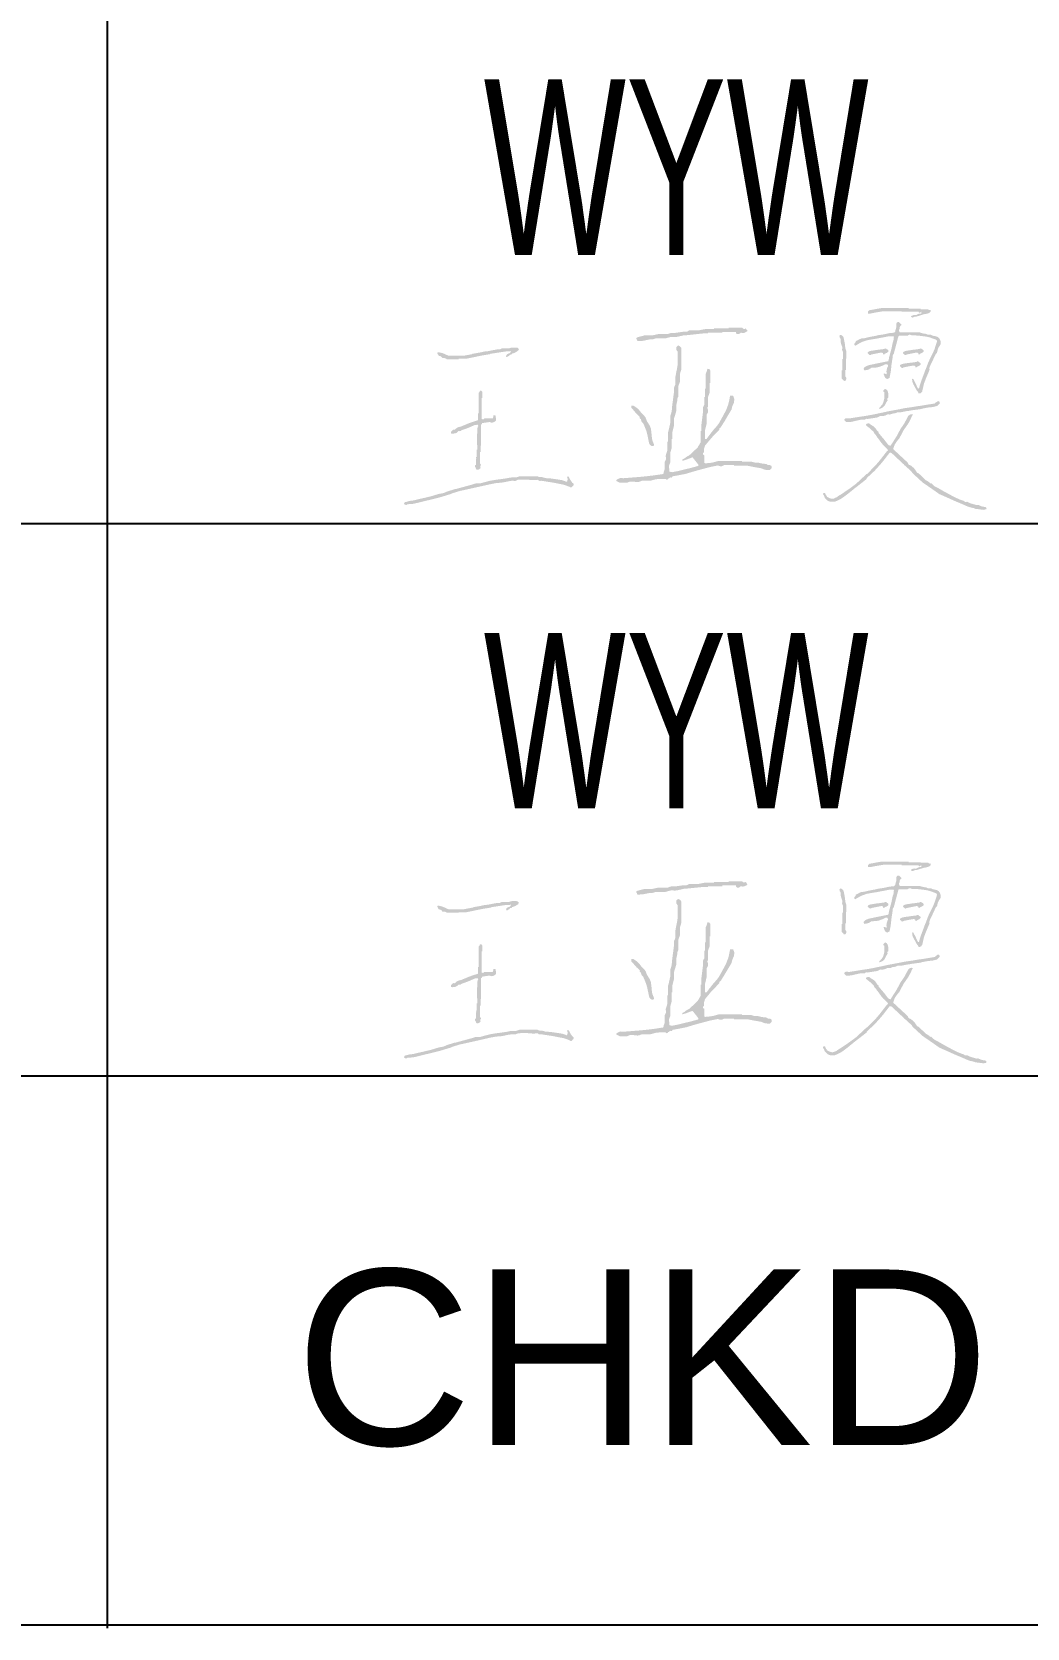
# Model space of a CAD drawing. Header units: millimetres. Extents: x -67 to 528, y -158 to 263.
# Drawn here: x 489.43 to 497.01, y 17.83 to 29.98 of the extents above; entities that cross this region are included whole.
import ezdxf

# ---------------------------------------------------------------- set-up
doc = ezdxf.new("R2010")
doc.units = ezdxf.units.MM
doc.styles.add('Arial', font='ARIAL.TTF', dxfattribs={"height": 0.2})
doc.styles.add('Arial Narrow', font='ARIALN.TTF', dxfattribs={"height": 0.2})

# ---------------------------------------------------------------- blocks, each defined once
blk = doc.blocks.new('Unknown-251777343-6200')
at = {"color": 7, "linetype": 'Continuous'}
for p, q in [((490.007, 17.826), (490.007, 47.263)), ((433.954, 26.236), (513.136, 26.236)), ((433.954, 22.032), (513.136, 22.031)), ((433.954, 17.85), (513.111, 17.85))]:
    blk.add_line(p, q, dxfattribs=at)
at = {"color": 7, "linetype": 'Continuous', "style": 'Arial'}
blk.add_text('CHKD', height=1.3371, dxfattribs=at).set_placement((491.436, 19.219))
blk = doc.blocks.new('Unknown-251777343-6202')
at = {"linetype": 'Continuous'}
for points in [[(496.272, 27.863), (496.267, 27.86), (496.261, 27.862), (496.259, 27.867), (496.201, 27.867), (496.201, 27.871), (496.109, 27.871), (496.109, 27.875), (495.901, 27.875), (495.865, 27.869), (495.846, 27.865), (495.81, 27.859), (495.799, 27.849), (495.799, 27.834), (495.819, 27.834), (495.829, 27.836), (495.848, 27.84), (495.914, 27.851), (496.055, 27.851), (496.055, 27.847), (496.184, 27.847), (496.187, 27.841), (496.196, 27.84), (496.201, 27.844), (496.202, 27.846), (496.204, 27.847), (496.206, 27.847), (496.206, 27.834), (496.189, 27.833), (496.18, 27.83), (496.166, 27.822), (496.152, 27.823), (496.144, 27.821), (496.131, 27.816), (496.128, 27.815), (496.127, 27.811), (496.134, 27.804), (496.142, 27.803), (496.148, 27.807), (496.157, 27.81), (496.161, 27.811), (496.17, 27.811), (496.223, 27.828), (496.241, 27.831), (496.249, 27.833), (496.265, 27.838), (496.277, 27.849), (496.278, 27.855), (496.276, 27.858)], [(494.87, 27.721), (494.859, 27.716), (494.849, 27.718), (494.841, 27.726), (494.737, 27.726), (494.737, 27.721), (494.627, 27.721), (494.627, 27.715), (494.558, 27.715), (494.506, 27.705), (494.437, 27.705), (494.423, 27.697), (494.413, 27.695), (494.397, 27.696), (494.327, 27.686), (494.306, 27.687), (494.295, 27.685), (494.275, 27.678), (494.206, 27.678), (494.154, 27.667), (494.096, 27.667), (494.065, 27.659), (494.044, 27.653), (494.038, 27.651), (494.035, 27.646), (494.036, 27.64), (494.04, 27.634), (494.041, 27.63), (494.044, 27.624), (494.082, 27.626), (494.1, 27.629), (494.137, 27.637), (494.156, 27.637), (494.165, 27.639), (494.183, 27.645), (494.258, 27.645), (494.298, 27.656), (494.331, 27.655), (494.348, 27.657), (494.379, 27.664), (494.395, 27.668), (494.403, 27.669), (494.42, 27.669), (494.55, 27.683), (494.581, 27.683), (494.581, 27.688), (494.691, 27.688), (494.691, 27.694), (494.795, 27.694), (494.794, 27.687), (494.796, 27.682), (494.801, 27.678), (494.813, 27.677), (494.821, 27.68), (494.83, 27.688), (494.847, 27.685), (494.857, 27.687), (494.873, 27.694), (494.882, 27.702), (494.876, 27.708), (494.873, 27.712)], [(495.634, 27.491), (496.214, 27.536), (496.209, 27.533), (496.198, 27.529), (496.194, 27.524), (496.189, 27.522), (496.182, 27.524), (496.182, 27.533), (496.177, 27.535), (496.169, 27.537), (496.139, 27.531), (496.124, 27.528), (496.094, 27.522), (496.088, 27.518), (496.079, 27.519), (496.074, 27.524), (496.068, 27.528), (496.066, 27.534), (496.068, 27.541), (496.079, 27.547), (496.086, 27.549), (496.098, 27.551), (496.136, 27.557), (496.154, 27.559), (496.191, 27.564), (496.198, 27.568), (496.206, 27.567), (496.211, 27.562), (496.219, 27.558), (496.223, 27.552), (496.222, 27.543), (496.214, 27.536), (496.337, 27.575), (496.352, 27.599), (496.353, 27.614), (496.352, 27.623), (496.347, 27.638), (496.337, 27.65), (496.33, 27.656), (496.314, 27.661), (496.298, 27.664), (496.291, 27.666), (496.277, 27.673), (496.262, 27.672), (496.254, 27.673), (496.241, 27.679), (496.221, 27.682), (496.212, 27.684), (496.193, 27.69), (496.042, 27.69), (496.036, 27.7), (496.035, 27.708), (496.04, 27.719), (496.041, 27.728), (496.042, 27.733), (496.047, 27.741), (496.052, 27.744), (496.053, 27.752), (496.036, 27.768), (496.027, 27.769), (496.02, 27.765), (496.016, 27.758), (496.016, 27.739), (496.015, 27.729), (496.009, 27.71), (496.008, 27.7), (496.005, 27.695), (495.998, 27.688), (495.966, 27.685), (495.95, 27.682), (495.918, 27.675), (495.892, 27.671), (495.878, 27.669), (495.852, 27.663), (495.82, 27.657), (495.804, 27.654), (495.773, 27.646), (495.75, 27.644), (495.739, 27.64), (495.714, 27.627), (495.706, 27.624), (495.707, 27.618), (495.705, 27.614), (495.7, 27.611), (495.695, 27.603), (495.695, 27.595), (495.702, 27.588), (495.735, 27.608), (495.753, 27.617), (495.79, 27.63), (495.834, 27.638), (495.861, 27.642), (495.96, 27.661), (495.994, 27.661), (495.996, 27.658), (495.997, 27.656), (495.996, 27.652), (495.994, 27.636), (495.993, 27.627), (495.987, 27.611), (495.978, 27.566), (495.96, 27.5), (495.958, 27.488), (495.957, 27.482), (495.954, 27.471), (495.894, 27.459), (495.863, 27.453), (495.803, 27.44), (495.788, 27.434), (495.78, 27.43), (495.768, 27.419), (495.766, 27.412), (495.768, 27.407), (495.773, 27.401), (495.795, 27.405), (495.807, 27.409), (495.826, 27.421), (495.863, 27.423), (495.883, 27.427), (495.918, 27.44), (495.927, 27.446), (495.934, 27.448), (495.945, 27.448), (495.951, 27.441), (495.952, 27.433), (495.947, 27.425), (495.941, 27.404), (495.94, 27.393), (495.941, 27.372), (495.923, 27.378), (495.919, 27.376), (495.918, 27.371), (495.921, 27.368), (495.926, 27.352), (495.931, 27.344), (495.945, 27.335), (495.952, 27.338), (495.955, 27.34), (495.963, 27.343), (495.971, 27.382), (495.974, 27.402), (495.978, 27.442), (495.987, 27.5), (495.987, 27.512), (495.989, 27.518), (495.996, 27.529), (496.01, 27.581), (496.017, 27.608), (496.031, 27.661), (496.036, 27.665), (496.1, 27.665), (496.112, 27.672), (496.122, 27.672), (496.135, 27.667), (496.163, 27.667), (496.178, 27.666), (496.206, 27.663), (496.25, 27.657), (496.272, 27.651), (496.314, 27.636), (496.322, 27.631), (496.325, 27.624), (496.323, 27.615), (496.306, 27.563), (496.295, 27.537), (496.27, 27.487), (496.257, 27.458), (496.239, 27.409), (496.235, 27.401), (496.212, 27.339), (496.201, 27.309), (496.196, 27.294), (496.188, 27.264), (496.184, 27.263), (496.179, 27.264), (496.177, 27.268), (496.164, 27.297), (496.157, 27.311), (496.142, 27.339), (496.14, 27.336), (496.138, 27.335), (496.135, 27.335), (496.137, 27.318), (496.139, 27.309), (496.146, 27.293), (496.173, 27.244), (496.179, 27.238), (496.181, 27.235), (496.184, 27.227), (496.192, 27.225), (496.197, 27.226), (496.204, 27.231), (496.212, 27.24), (496.226, 27.301), (496.242, 27.343), (496.251, 27.364), (496.268, 27.405), (496.267, 27.416), (496.268, 27.423), (496.272, 27.434), (496.29, 27.471), (496.298, 27.489), (496.316, 27.527), (496.325, 27.535), (496.331, 27.562), (496.337, 27.575), (496.214, 27.536), (495.945, 27.536), (495.954, 27.543), (495.955, 27.552), (495.951, 27.558), (495.943, 27.562), (495.938, 27.567), (495.929, 27.568), (495.923, 27.564), (495.886, 27.559), (495.867, 27.557), (495.83, 27.551), (495.817, 27.549), (495.811, 27.547), (495.799, 27.541), (495.797, 27.534), (495.799, 27.528), (495.806, 27.524), (495.811, 27.519), (495.819, 27.518), (495.826, 27.522), (495.856, 27.528), (495.871, 27.531), (495.901, 27.537), (495.906, 27.536), (495.914, 27.533), (495.914, 27.524), (495.92, 27.522), (495.925, 27.524), (495.929, 27.529), (495.94, 27.533), (495.945, 27.536), (496.214, 27.536), (495.634, 27.491), (495.635, 27.491), (495.635, 27.545), (495.628, 27.566), (495.626, 27.577), (495.624, 27.599), (495.616, 27.64), (495.613, 27.652), (495.61, 27.659), (495.6, 27.667), (495.594, 27.671), (495.587, 27.67), (495.582, 27.665), (495.583, 27.654), (495.585, 27.649), (495.591, 27.64), (495.591, 27.623), (495.592, 27.615), (495.596, 27.599), (495.605, 27.574), (495.602, 27.561), (495.603, 27.553), (495.609, 27.541), (495.609, 27.487), (495.605, 27.487), (495.605, 27.401), (495.6, 27.401), (495.6, 27.339), (495.607, 27.332), (495.61, 27.329), (495.616, 27.322), (495.622, 27.321), (495.626, 27.322), (495.631, 27.326), (495.635, 27.337), (495.634, 27.345), (495.627, 27.355), (495.627, 27.405), (495.631, 27.405), (495.631, 27.491)], [(495.052, 26.68), (495.041, 26.68), (495.035, 26.682), (495.026, 26.688), (495, 26.691), (494.987, 26.693), (494.962, 26.699), (494.941, 26.699), (494.93, 26.701), (494.91, 26.707), (494.841, 26.707), (494.841, 26.712), (494.662, 26.712), (494.622, 26.701), (494.6, 26.697), (494.558, 26.693), (494.557, 26.695), (494.555, 26.696), (494.552, 26.696), (494.552, 26.755), (494.544, 26.76), (494.543, 26.771), (494.55, 26.777), (494.55, 26.798), (494.552, 26.808), (494.558, 26.828), (494.6, 26.878), (494.622, 26.903), (494.668, 26.95), (494.667, 26.957), (494.67, 26.962), (494.677, 26.966), (494.711, 27.02), (494.727, 27.048), (494.76, 27.103), (494.765, 27.124), (494.769, 27.135), (494.778, 27.154), (494.781, 27.176), (494.78, 27.188), (494.772, 27.208), (494.749, 27.208), (494.744, 27.18), (494.741, 27.166), (494.734, 27.138), (494.727, 27.121), (494.724, 27.112), (494.717, 27.095), (494.688, 27.041), (494.665, 27), (494.651, 26.98), (494.619, 26.944), (494.599, 26.918), (494.589, 26.905), (494.57, 26.879), (494.558, 26.879), (494.558, 26.944), (494.57, 26.993), (494.57, 27.063), (494.58, 27.08), (494.582, 27.092), (494.578, 27.111), (494.575, 27.115), (494.577, 27.121), (494.581, 27.122), (494.581, 27.198), (494.593, 27.23), (494.593, 27.305), (494.599, 27.305), (494.599, 27.4), (494.593, 27.409), (494.586, 27.412), (494.576, 27.413), (494.573, 27.398), (494.57, 27.39), (494.564, 27.376), (494.564, 27.262), (494.558, 27.262), (494.558, 27.198), (494.552, 27.198), (494.552, 27.138), (494.544, 27.123), (494.542, 27.113), (494.544, 27.095), (494.529, 26.974), (494.529, 26.939), (494.524, 26.939), (494.524, 26.852), (494.518, 26.842), (494.515, 26.836), (494.509, 26.826), (494.506, 26.822), (494.505, 26.819), (494.503, 26.815), (494.437, 26.753), (494.422, 26.746), (494.415, 26.741), (494.402, 26.731), (494.396, 26.728), (494.392, 26.726), (494.385, 26.723), (494.385, 26.712), (494.417, 26.722), (494.432, 26.728), (494.463, 26.739), (494.48, 26.718), (494.489, 26.707), (494.506, 26.685), (494.508, 26.68), (494.506, 26.674), (494.5, 26.672), (494.441, 26.656), (494.41, 26.649), (494.35, 26.634), (494.307, 26.626), (494.299, 26.627), (494.295, 26.628), (494.287, 26.631), (494.286, 26.649), (494.285, 26.657), (494.284, 26.675), (494.293, 26.699), (494.293, 26.772), (494.304, 26.809), (494.304, 26.879), (494.31, 26.879), (494.31, 26.933), (494.321, 26.976), (494.321, 27.03), (494.328, 27.054), (494.332, 27.066), (494.339, 27.09), (494.339, 27.122), (494.34, 27.139), (494.347, 27.171), (494.348, 27.184), (494.349, 27.191), (494.356, 27.203), (494.356, 27.284), (494.368, 27.316), (494.368, 27.376), (494.379, 27.413), (494.379, 27.57), (494.371, 27.58), (494.366, 27.585), (494.353, 27.591), (494.339, 27.578), (494.339, 27.563), (494.341, 27.555), (494.35, 27.543), (494.35, 27.446), (494.344, 27.409), (494.34, 27.391), (494.333, 27.354), (494.333, 27.295), (494.321, 27.268), (494.321, 27.23), (494.307, 27.122), (494.305, 27.094), (494.302, 27.079), (494.293, 27.052), (494.293, 26.998), (494.286, 26.968), (494.283, 26.953), (494.275, 26.923), (494.275, 26.858), (494.27, 26.858), (494.27, 26.788), (494.258, 26.75), (494.262, 26.733), (494.26, 26.723), (494.252, 26.707), (494.252, 26.653), (494.247, 26.637), (494.244, 26.629), (494.241, 26.612), (494.171, 26.602), (494.112, 26.595), (494.073, 26.591), (493.935, 26.58), (493.917, 26.582), (493.907, 26.58), (493.891, 26.572), (493.886, 26.569), (493.883, 26.565), (493.883, 26.559), (493.912, 26.545), (493.963, 26.545), (493.985, 26.554), (493.998, 26.555), (494.044, 26.551), (494.057, 26.553), (494.079, 26.561), (494.142, 26.561), (494.183, 26.572), (494.213, 26.575), (494.228, 26.575), (494.258, 26.575), (494.264, 26.569), (494.274, 26.571), (494.278, 26.577), (494.285, 26.58), (494.288, 26.583), (494.293, 26.588), (494.299, 26.584), (494.307, 26.587), (494.31, 26.594), (494.314, 26.595), (494.317, 26.596), (494.321, 26.596), (494.379, 26.607), (494.405, 26.612), (494.418, 26.615), (494.443, 26.623), (494.505, 26.641), (494.536, 26.649), (494.599, 26.666), (494.656, 26.677), (494.674, 26.671), (494.686, 26.671), (494.703, 26.68), (494.778, 26.68), (494.778, 26.675), (494.882, 26.675), (494.923, 26.667), (494.944, 26.663), (494.985, 26.656), (495.01, 26.646), (495.025, 26.643), (495.052, 26.642), (495.066, 26.656), (495.067, 26.667), (495.062, 26.675)], [(493.12, 27.575), (493.115, 27.575), (493.104, 27.575), (493.088, 27.575), (493.08, 27.573), (493.065, 27.568), (493.011, 27.568), (492.998, 27.562), (492.99, 27.56), (492.976, 27.561), (492.903, 27.547), (492.881, 27.545), (492.87, 27.543), (492.849, 27.538), (492.787, 27.527), (492.797, 27.527), (492.723, 27.513), (492.603, 27.513), (492.573, 27.527), (492.557, 27.533), (492.524, 27.54), (492.52, 27.536), (492.519, 27.532), (492.522, 27.527), (492.525, 27.521), (492.527, 27.519), (492.529, 27.513), (492.543, 27.509), (492.55, 27.505), (492.559, 27.495), (492.573, 27.495), (492.581, 27.493), (492.593, 27.485), (492.682, 27.485), (492.682, 27.49), (492.74, 27.49), (492.79, 27.5), (492.814, 27.505), (492.863, 27.515), (492.937, 27.527), (492.922, 27.527), (493.04, 27.545), (493.074, 27.545), (493.074, 27.548), (493.077, 27.55), (493.079, 27.55), (493.078, 27.539), (493.071, 27.532), (493.06, 27.529), (493.05, 27.523), (493.046, 27.518), (493.043, 27.508), (493.045, 27.504), (493.051, 27.503), (493.055, 27.506), (493.064, 27.511), (493.068, 27.514), (493.074, 27.522), (493.081, 27.521), (493.086, 27.524), (493.089, 27.529), (493.106, 27.534), (493.114, 27.538), (493.129, 27.547), (493.131, 27.55), (493.135, 27.551), (493.138, 27.55), (493.136, 27.554), (493.138, 27.559), (493.143, 27.561), (493.131, 27.573)], [(496.188, 27.463), (496.183, 27.469), (496.174, 27.47), (496.168, 27.465), (496.131, 27.46), (496.112, 27.458), (496.075, 27.453), (496.062, 27.45), (496.056, 27.448), (496.044, 27.442), (496.042, 27.436), (496.045, 27.43), (496.051, 27.426), (496.056, 27.42), (496.064, 27.419), (496.071, 27.424), (496.101, 27.43), (496.116, 27.433), (496.146, 27.438), (496.154, 27.436), (496.159, 27.434), (496.159, 27.426), (496.165, 27.424), (496.17, 27.425), (496.175, 27.43), (496.185, 27.434), (496.19, 27.437), (496.199, 27.444), (496.2, 27.453), (496.196, 27.459)], [(492.962, 27.059), (492.947, 27.059), (492.946, 27.049), (492.945, 27.045), (492.942, 27.036), (492.878, 27.036), (492.873, 27.03), (492.866, 27.028), (492.858, 27.031), (492.858, 27.192), (492.863, 27.192), (492.863, 27.235), (492.858, 27.243), (492.853, 27.246), (492.844, 27.247), (492.842, 27.239), (492.84, 27.235), (492.834, 27.229), (492.834, 27.073), (492.829, 27.073), (492.829, 27.022), (492.777, 27.005), (492.751, 26.995), (492.701, 26.974), (492.679, 26.969), (492.668, 26.963), (492.652, 26.949), (492.644, 26.951), (492.637, 26.948), (492.632, 26.942), (492.623, 26.933), (492.623, 26.921), (492.631, 26.92), (492.637, 26.919), (492.657, 26.922), (492.668, 26.926), (492.682, 26.94), (492.692, 26.938), (492.698, 26.94), (492.706, 26.946), (492.746, 26.96), (492.766, 26.968), (492.804, 26.985), (492.812, 26.986), (492.816, 26.986), (492.824, 26.988), (492.83, 26.985), (492.831, 26.976), (492.826, 26.972), (492.822, 26.902), (492.822, 26.867), (492.824, 26.797), (492.819, 26.797), (492.819, 26.742), (492.815, 26.741), (492.814, 26.736), (492.817, 26.733), (492.818, 26.731), (492.816, 26.729), (492.814, 26.728), (492.814, 26.683), (492.807, 26.677), (492.806, 26.667), (492.812, 26.66), (492.814, 26.651), (492.819, 26.645), (492.829, 26.644), (492.838, 26.648), (492.842, 26.651), (492.849, 26.657), (492.846, 26.673), (492.852, 26.679), (492.85, 26.688), (492.844, 26.692), (492.844, 26.779), (492.849, 26.779), (492.849, 26.829), (492.853, 26.829), (492.853, 26.99), (492.858, 26.99), (492.861, 26.996), (492.858, 26.999), (492.917, 27.008), (492.928, 27.004), (492.935, 27.003), (492.947, 27.006), (492.956, 27.01), (492.96, 27.013), (492.966, 27.02), (492.966, 27.035), (492.965, 27.043)], [(495.949, 27.244), (495.943, 27.252), (495.939, 27.256), (495.929, 27.26), (495.918, 27.25), (495.915, 27.245), (495.917, 27.238), (495.923, 27.235), (495.923, 27.184), (495.916, 27.157), (495.91, 27.144), (495.892, 27.122), (495.887, 27.118), (495.886, 27.113), (495.887, 27.107), (495.905, 27.115), (495.914, 27.121), (495.927, 27.134), (495.935, 27.151), (495.939, 27.158), (495.949, 27.173), (495.946, 27.181), (495.947, 27.188), (495.954, 27.194), (495.955, 27.214), (495.954, 27.224)], [(494.151, 26.917), (494.146, 26.958), (494.138, 26.979), (494.116, 27.014), (494.106, 27.041), (494.097, 27.054), (494.076, 27.074), (494.055, 27.101), (494.042, 27.113), (494.013, 27.133), (493.998, 27.133), (493.996, 27.123), (493.997, 27.116), (494.004, 27.109), (494.026, 27.083), (494.037, 27.07), (494.062, 27.047), (494.06, 27.039), (494.063, 27.034), (494.07, 27.03), (494.073, 27.016), (494.077, 27.009), (494.088, 26.998), (494.111, 26.942), (494.119, 26.912), (494.131, 26.852), (494.135, 26.84), (494.14, 26.833), (494.151, 26.826), (494.16, 26.824), (494.167, 26.827), (494.171, 26.834), (494.158, 26.866), (494.154, 26.883)], [(496.343, 27.165), (496.335, 27.167), (496.329, 27.166), (496.323, 27.161), (496.316, 27.157), (496.313, 27.154), (496.307, 27.149), (496.27, 27.143), (496.252, 27.14), (496.215, 27.134), (496.202, 27.132), (496.196, 27.131), (496.184, 27.13), (496.139, 27.122), (496.116, 27.119), (496.105, 27.117), (496.082, 27.114), (496.038, 27.105), (495.956, 27.09), (495.916, 27.081), (495.834, 27.064), (495.79, 27.056), (495.746, 27.049), (495.724, 27.046), (495.68, 27.039), (495.661, 27.036), (495.65, 27.036), (495.631, 27.037), (495.624, 27.033), (495.621, 27.03), (495.618, 27.023), (495.633, 27.008), (495.659, 27.008), (495.672, 27.009), (495.697, 27.015), (495.742, 27.025), (495.777, 27.025), (495.781, 27.031), (495.787, 27.033), (495.795, 27.031), (495.848, 27.039), (495.866, 27.042), (495.876, 27.045), (495.892, 27.054), (495.908, 27.053), (495.916, 27.054), (495.932, 27.058), (495.949, 27.066), (495.964, 27.065), (495.972, 27.066), (495.985, 27.072), (496.001, 27.074), (496.01, 27.076), (496.025, 27.083), (496.048, 27.082), (496.06, 27.084), (496.082, 27.089), (496.102, 27.092), (496.111, 27.093), (496.131, 27.097), (496.193, 27.105), (496.2, 27.106), (496.203, 27.107), (496.21, 27.109), (496.254, 27.118), (496.283, 27.121), (496.297, 27.123), (496.325, 27.13), (496.347, 27.151), (496.345, 27.156), (496.344, 27.159)], [(496.696, 26.36), (496.673, 26.364), (496.661, 26.367), (496.639, 26.377), (496.627, 26.376), (496.62, 26.377), (496.608, 26.381), (496.586, 26.387), (496.575, 26.391), (496.555, 26.401), (496.544, 26.399), (496.537, 26.401), (496.528, 26.408), (496.507, 26.415), (496.493, 26.42), (496.449, 26.441), (496.401, 26.467), (496.377, 26.48), (496.33, 26.507), (496.308, 26.518), (496.298, 26.525), (496.281, 26.542), (496.275, 26.541), (496.27, 26.543), (496.268, 26.548), (496.252, 26.558), (496.241, 26.564), (496.184, 26.618), (496.181, 26.62), (496.178, 26.621), (496.175, 26.62), (496.158, 26.646), (496.148, 26.658), (496.124, 26.678), (496.112, 26.682), (496.106, 26.688), (496.102, 26.699), (495.991, 26.802), (496.002, 26.834), (496.011, 26.849), (496.031, 26.876), (496.036, 26.88), (496.071, 26.946), (496.085, 26.966), (496.092, 26.976), (496.106, 26.996), (496.128, 27.037), (496.132, 27.049), (496.135, 27.055), (496.142, 27.066), (496.131, 27.067), (496.125, 27.066), (496.115, 27.062), (496.106, 27.054), (496.075, 26.996), (496.065, 26.981), (496.06, 26.974), (496.049, 26.959), (496.018, 26.901), (495.999, 26.871), (495.99, 26.856), (495.971, 26.827), (495.959, 26.831), (495.953, 26.835), (495.945, 26.845), (495.92, 26.878), (495.906, 26.894), (495.879, 26.926), (495.88, 26.931), (495.877, 26.936), (495.872, 26.938), (495.855, 26.962), (495.843, 26.974), (495.817, 26.99), (495.809, 26.997), (495.8, 26.998), (495.79, 26.994), (495.785, 26.991), (495.784, 26.984), (495.788, 26.979), (495.811, 26.962), (495.822, 26.952), (495.843, 26.932), (495.847, 26.922), (495.85, 26.917), (495.859, 26.909), (495.865, 26.899), (495.868, 26.894), (495.876, 26.884), (495.902, 26.848), (495.917, 26.831), (495.949, 26.8), (495.951, 26.794), (495.949, 26.789), (495.943, 26.785), (495.887, 26.713), (495.857, 26.678), (495.792, 26.612), (495.79, 26.613), (495.787, 26.612), (495.786, 26.61), (495.711, 26.54), (495.664, 26.504), (495.64, 26.488), (495.591, 26.455), (495.577, 26.447), (495.57, 26.442), (495.556, 26.432), (495.55, 26.432), (495.546, 26.43), (495.543, 26.426), (495.527, 26.424), (495.518, 26.425), (495.503, 26.43), (495.496, 26.434), (495.492, 26.436), (495.485, 26.439), (495.486, 26.444), (495.484, 26.448), (495.479, 26.451), (495.476, 26.458), (495.475, 26.461), (495.472, 26.467), (495.459, 26.467), (495.457, 26.459), (495.459, 26.453), (495.465, 26.447), (495.468, 26.435), (495.472, 26.429), (495.481, 26.42), (495.491, 26.41), (495.498, 26.406), (495.512, 26.401), (495.547, 26.401), (495.586, 26.419), (495.604, 26.43), (495.638, 26.455), (495.698, 26.503), (495.729, 26.527), (495.79, 26.575), (495.789, 26.578), (495.79, 26.58), (495.792, 26.583), (495.85, 26.637), (495.897, 26.689), (495.92, 26.717), (495.963, 26.773), (495.97, 26.774), (495.974, 26.774), (495.98, 26.771), (496.071, 26.686), (496.073, 26.684), (496.074, 26.681), (496.073, 26.678), (496.077, 26.679), (496.079, 26.678), (496.082, 26.676), (496.133, 26.628), (496.137, 26.62), (496.215, 26.548), (496.266, 26.513), (496.292, 26.495), (496.343, 26.459), (496.418, 26.426), (496.455, 26.409), (496.531, 26.377), (496.56, 26.364), (496.575, 26.359), (496.606, 26.352), (496.615, 26.348), (496.62, 26.346), (496.63, 26.346), (496.677, 26.339), (496.686, 26.341), (496.691, 26.342), (496.701, 26.344), (496.702, 26.35), (496.701, 26.355)], [(493.548, 26.545), (493.536, 26.562), (493.53, 26.572), (493.521, 26.591), (493.507, 26.591), (493.511, 26.579), (493.512, 26.571), (493.509, 26.559), (493.507, 26.554), (493.501, 26.553), (493.497, 26.556), (493.467, 26.566), (493.379, 26.579), (493.353, 26.58), (493.34, 26.582), (493.315, 26.589), (493.301, 26.589), (493.294, 26.59), (493.281, 26.595), (493.148, 26.595), (493.119, 26.586), (493.089, 26.586), (493.074, 26.585), (493.045, 26.579), (492.996, 26.572), (492.971, 26.569), (492.922, 26.561), (492.891, 26.553), (492.875, 26.549), (492.844, 26.54), (492.819, 26.541), (492.806, 26.539), (492.782, 26.531), (492.738, 26.519), (492.716, 26.513), (492.672, 26.501), (492.664, 26.498), (492.66, 26.498), (492.652, 26.497), (492.593, 26.478), (492.569, 26.468), (492.556, 26.465), (492.529, 26.46), (492.47, 26.442), (492.415, 26.429), (492.388, 26.423), (492.333, 26.41), (492.313, 26.408), (492.303, 26.406), (492.284, 26.4), (492.274, 26.399), (492.268, 26.393), (492.266, 26.384), (492.275, 26.378), (492.284, 26.377), (492.293, 26.382), (492.321, 26.384), (492.335, 26.385), (492.362, 26.391), (492.431, 26.408), (492.465, 26.416), (492.534, 26.433), (492.623, 26.46), (492.632, 26.465), (492.691, 26.483), (492.782, 26.503), (492.827, 26.513), (492.917, 26.533), (492.966, 26.543), (493.004, 26.546), (493.023, 26.549), (493.06, 26.556), (493.081, 26.56), (493.092, 26.561), (493.114, 26.559), (493.133, 26.568), (493.161, 26.57), (493.175, 26.57), (493.202, 26.57), (493.235, 26.566), (493.252, 26.566), (493.286, 26.568), (493.293, 26.561), (493.3, 26.559), (493.31, 26.561), (493.399, 26.547), (493.482, 26.531), (493.509, 26.521), (493.526, 26.515), (493.533, 26.51), (493.543, 26.511), (493.548, 26.517), (493.556, 26.524), (493.558, 26.533), (493.556, 26.54)], [(496.272, 23.649), (496.267, 23.646), (496.261, 23.648), (496.259, 23.653), (496.201, 23.653), (496.201, 23.657), (496.109, 23.657), (496.109, 23.661), (495.901, 23.661), (495.865, 23.655), (495.846, 23.651), (495.81, 23.645), (495.799, 23.635), (495.799, 23.62), (495.819, 23.62), (495.829, 23.622), (495.848, 23.626), (495.914, 23.637), (496.055, 23.637), (496.055, 23.633), (496.184, 23.633), (496.187, 23.627), (496.196, 23.626), (496.201, 23.631), (496.202, 23.632), (496.204, 23.633), (496.206, 23.633), (496.206, 23.62), (496.189, 23.619), (496.18, 23.616), (496.166, 23.608), (496.152, 23.609), (496.144, 23.608), (496.131, 23.602), (496.128, 23.601), (496.127, 23.597), (496.134, 23.59), (496.142, 23.589), (496.148, 23.593), (496.157, 23.596), (496.161, 23.597), (496.17, 23.597), (496.223, 23.614), (496.241, 23.617), (496.249, 23.619), (496.265, 23.624), (496.277, 23.635), (496.278, 23.641), (496.276, 23.645)], [(494.87, 23.507), (494.859, 23.503), (494.849, 23.504), (494.841, 23.512), (494.737, 23.512), (494.737, 23.507), (494.627, 23.507), (494.627, 23.501), (494.558, 23.501), (494.506, 23.491), (494.437, 23.491), (494.423, 23.483), (494.413, 23.481), (494.397, 23.482), (494.327, 23.472), (494.306, 23.473), (494.295, 23.471), (494.275, 23.464), (494.206, 23.464), (494.154, 23.453), (494.096, 23.453), (494.065, 23.445), (494.044, 23.439), (494.038, 23.437), (494.035, 23.432), (494.036, 23.426), (494.04, 23.42), (494.041, 23.416), (494.044, 23.41), (494.082, 23.412), (494.1, 23.415), (494.137, 23.423), (494.156, 23.423), (494.165, 23.425), (494.183, 23.431), (494.258, 23.431), (494.298, 23.442), (494.331, 23.441), (494.348, 23.443), (494.379, 23.45), (494.395, 23.454), (494.403, 23.455), (494.42, 23.456), (494.55, 23.469), (494.581, 23.469), (494.581, 23.474), (494.691, 23.474), (494.691, 23.48), (494.795, 23.48), (494.794, 23.473), (494.796, 23.469), (494.801, 23.464), (494.813, 23.463), (494.821, 23.466), (494.83, 23.474), (494.847, 23.471), (494.857, 23.473), (494.873, 23.48), (494.882, 23.488), (494.876, 23.495), (494.873, 23.499)], [(495.634, 23.277), (496.214, 23.322), (496.209, 23.319), (496.198, 23.315), (496.194, 23.31), (496.189, 23.309), (496.182, 23.311), (496.182, 23.319), (496.177, 23.321), (496.169, 23.323), (496.139, 23.317), (496.124, 23.314), (496.094, 23.308), (496.088, 23.304), (496.079, 23.305), (496.074, 23.311), (496.068, 23.315), (496.066, 23.32), (496.068, 23.327), (496.079, 23.333), (496.086, 23.335), (496.098, 23.337), (496.136, 23.343), (496.154, 23.345), (496.191, 23.35), (496.198, 23.354), (496.206, 23.353), (496.211, 23.348), (496.219, 23.344), (496.223, 23.338), (496.222, 23.329), (496.214, 23.322), (496.337, 23.361), (496.352, 23.385), (496.353, 23.401), (496.352, 23.409), (496.347, 23.424), (496.337, 23.436), (496.33, 23.442), (496.314, 23.447), (496.298, 23.45), (496.291, 23.452), (496.277, 23.459), (496.262, 23.458), (496.254, 23.459), (496.241, 23.465), (496.221, 23.468), (496.212, 23.47), (496.193, 23.476), (496.042, 23.476), (496.036, 23.486), (496.035, 23.494), (496.04, 23.505), (496.041, 23.514), (496.042, 23.519), (496.047, 23.527), (496.052, 23.53), (496.053, 23.538), (496.036, 23.554), (496.027, 23.555), (496.02, 23.551), (496.016, 23.544), (496.016, 23.525), (496.015, 23.515), (496.009, 23.496), (496.008, 23.486), (496.005, 23.481), (495.998, 23.474), (495.966, 23.471), (495.95, 23.468), (495.918, 23.461), (495.892, 23.457), (495.878, 23.455), (495.852, 23.449), (495.82, 23.443), (495.804, 23.44), (495.773, 23.432), (495.75, 23.43), (495.739, 23.426), (495.714, 23.413), (495.706, 23.41), (495.707, 23.404), (495.705, 23.4), (495.7, 23.397), (495.695, 23.389), (495.695, 23.381), (495.702, 23.375), (495.735, 23.394), (495.753, 23.403), (495.79, 23.416), (495.834, 23.424), (495.861, 23.428), (495.96, 23.447), (495.994, 23.447), (495.996, 23.445), (495.997, 23.442), (495.996, 23.439), (495.994, 23.422), (495.993, 23.413), (495.987, 23.397), (495.978, 23.352), (495.96, 23.286), (495.958, 23.274), (495.957, 23.268), (495.954, 23.257), (495.894, 23.245), (495.863, 23.239), (495.803, 23.226), (495.788, 23.22), (495.78, 23.216), (495.768, 23.205), (495.766, 23.198), (495.768, 23.193), (495.773, 23.187), (495.795, 23.191), (495.807, 23.195), (495.826, 23.207), (495.863, 23.209), (495.883, 23.213), (495.918, 23.226), (495.927, 23.232), (495.934, 23.234), (495.945, 23.234), (495.951, 23.227), (495.952, 23.219), (495.947, 23.211), (495.941, 23.19), (495.94, 23.179), (495.941, 23.158), (495.923, 23.164), (495.919, 23.162), (495.918, 23.157), (495.921, 23.154), (495.926, 23.138), (495.931, 23.13), (495.945, 23.121), (495.952, 23.124), (495.955, 23.126), (495.963, 23.129), (495.971, 23.168), (495.974, 23.188), (495.978, 23.228), (495.987, 23.286), (495.987, 23.298), (495.989, 23.304), (495.996, 23.315), (496.01, 23.368), (496.017, 23.394), (496.031, 23.447), (496.036, 23.451), (496.1, 23.451), (496.112, 23.458), (496.122, 23.458), (496.135, 23.453), (496.163, 23.453), (496.178, 23.452), (496.206, 23.449), (496.25, 23.443), (496.272, 23.437), (496.314, 23.422), (496.322, 23.417), (496.325, 23.41), (496.323, 23.401), (496.306, 23.349), (496.295, 23.323), (496.27, 23.273), (496.257, 23.244), (496.239, 23.195), (496.235, 23.187), (496.212, 23.125), (496.201, 23.095), (496.196, 23.081), (496.188, 23.05), (496.184, 23.049), (496.179, 23.051), (496.177, 23.055), (496.164, 23.083), (496.157, 23.097), (496.142, 23.125), (496.14, 23.122), (496.138, 23.121), (496.135, 23.121), (496.137, 23.104), (496.139, 23.095), (496.146, 23.079), (496.173, 23.03), (496.179, 23.024), (496.181, 23.021), (496.184, 23.013), (496.192, 23.011), (496.197, 23.013), (496.204, 23.017), (496.212, 23.026), (496.226, 23.088), (496.242, 23.129), (496.251, 23.15), (496.268, 23.191), (496.267, 23.202), (496.268, 23.209), (496.272, 23.22), (496.29, 23.257), (496.298, 23.275), (496.316, 23.313), (496.325, 23.321), (496.331, 23.348), (496.337, 23.361), (496.214, 23.322), (495.945, 23.322), (495.954, 23.329), (495.955, 23.338), (495.951, 23.344), (495.943, 23.348), (495.938, 23.353), (495.929, 23.354), (495.923, 23.35), (495.886, 23.345), (495.867, 23.343), (495.83, 23.337), (495.817, 23.335), (495.811, 23.333), (495.799, 23.327), (495.797, 23.32), (495.799, 23.315), (495.806, 23.311), (495.811, 23.305), (495.819, 23.304), (495.826, 23.308), (495.856, 23.314), (495.871, 23.317), (495.901, 23.323), (495.906, 23.322), (495.914, 23.319), (495.914, 23.311), (495.92, 23.309), (495.925, 23.31), (495.929, 23.315), (495.94, 23.319), (495.945, 23.322), (496.214, 23.322), (495.634, 23.277), (495.635, 23.277), (495.635, 23.331), (495.628, 23.352), (495.626, 23.363), (495.624, 23.385), (495.616, 23.426), (495.613, 23.438), (495.61, 23.445), (495.6, 23.453), (495.594, 23.457), (495.587, 23.456), (495.582, 23.451), (495.583, 23.44), (495.585, 23.435), (495.591, 23.426), (495.591, 23.41), (495.592, 23.401), (495.596, 23.385), (495.605, 23.36), (495.602, 23.347), (495.603, 23.339), (495.609, 23.327), (495.609, 23.273), (495.605, 23.273), (495.605, 23.187), (495.6, 23.187), (495.6, 23.125), (495.607, 23.118), (495.61, 23.115), (495.616, 23.108), (495.622, 23.107), (495.626, 23.108), (495.631, 23.112), (495.635, 23.124), (495.634, 23.131), (495.627, 23.141), (495.627, 23.191), (495.631, 23.191), (495.631, 23.277)], [(493.12, 23.361), (493.115, 23.362), (493.104, 23.361), (493.088, 23.361), (493.08, 23.359), (493.065, 23.354), (493.011, 23.354), (492.998, 23.348), (492.99, 23.346), (492.976, 23.347), (492.903, 23.333), (492.881, 23.331), (492.87, 23.329), (492.849, 23.324), (492.787, 23.313), (492.797, 23.313), (492.723, 23.299), (492.603, 23.299), (492.573, 23.313), (492.557, 23.319), (492.524, 23.327), (492.52, 23.323), (492.519, 23.318), (492.522, 23.313), (492.525, 23.308), (492.527, 23.305), (492.529, 23.299), (492.543, 23.295), (492.55, 23.291), (492.559, 23.281), (492.573, 23.281), (492.581, 23.279), (492.593, 23.272), (492.682, 23.272), (492.682, 23.276), (492.74, 23.276), (492.79, 23.286), (492.814, 23.291), (492.863, 23.301), (492.937, 23.313), (492.922, 23.313), (493.04, 23.331), (493.074, 23.331), (493.074, 23.334), (493.077, 23.336), (493.079, 23.336), (493.078, 23.325), (493.071, 23.318), (493.06, 23.315), (493.05, 23.309), (493.046, 23.304), (493.043, 23.294), (493.045, 23.29), (493.051, 23.289), (493.055, 23.292), (493.064, 23.297), (493.068, 23.3), (493.074, 23.308), (493.081, 23.307), (493.086, 23.31), (493.089, 23.315), (493.106, 23.32), (493.114, 23.324), (493.129, 23.333), (493.131, 23.336), (493.135, 23.337), (493.138, 23.336), (493.136, 23.34), (493.138, 23.345), (493.143, 23.347), (493.131, 23.359)], [(495.052, 22.466), (495.041, 22.466), (495.035, 22.468), (495.026, 22.474), (495, 22.477), (494.987, 22.479), (494.962, 22.485), (494.941, 22.485), (494.93, 22.487), (494.91, 22.493), (494.841, 22.493), (494.841, 22.498), (494.662, 22.498), (494.622, 22.487), (494.6, 22.483), (494.558, 22.479), (494.557, 22.482), (494.555, 22.482), (494.552, 22.482), (494.552, 22.541), (494.544, 22.546), (494.543, 22.557), (494.55, 22.563), (494.55, 22.584), (494.552, 22.594), (494.558, 22.614), (494.6, 22.665), (494.622, 22.689), (494.668, 22.736), (494.667, 22.743), (494.67, 22.749), (494.677, 22.752), (494.711, 22.807), (494.727, 22.834), (494.76, 22.889), (494.765, 22.91), (494.769, 22.921), (494.778, 22.941), (494.781, 22.962), (494.78, 22.974), (494.772, 22.994), (494.749, 22.994), (494.744, 22.966), (494.741, 22.952), (494.734, 22.924), (494.727, 22.907), (494.724, 22.899), (494.717, 22.881), (494.688, 22.827), (494.665, 22.786), (494.651, 22.766), (494.619, 22.73), (494.599, 22.704), (494.589, 22.692), (494.57, 22.666), (494.558, 22.666), (494.558, 22.73), (494.57, 22.779), (494.57, 22.849), (494.58, 22.866), (494.582, 22.878), (494.578, 22.897), (494.575, 22.901), (494.577, 22.907), (494.581, 22.908), (494.581, 22.984), (494.593, 23.016), (494.593, 23.092), (494.599, 23.092), (494.599, 23.186), (494.593, 23.195), (494.586, 23.198), (494.576, 23.199), (494.573, 23.184), (494.57, 23.176), (494.564, 23.162), (494.564, 23.048), (494.558, 23.048), (494.558, 22.984), (494.552, 22.984), (494.552, 22.924), (494.544, 22.909), (494.542, 22.899), (494.544, 22.881), (494.529, 22.76), (494.529, 22.725), (494.524, 22.725), (494.524, 22.639), (494.518, 22.628), (494.515, 22.622), (494.509, 22.612), (494.506, 22.608), (494.505, 22.605), (494.503, 22.601), (494.437, 22.539), (494.422, 22.532), (494.415, 22.528), (494.402, 22.517), (494.396, 22.514), (494.392, 22.512), (494.385, 22.509), (494.385, 22.498), (494.417, 22.508), (494.432, 22.514), (494.463, 22.525), (494.48, 22.504), (494.489, 22.493), (494.506, 22.471), (494.508, 22.466), (494.506, 22.46), (494.5, 22.458), (494.441, 22.442), (494.41, 22.435), (494.35, 22.42), (494.307, 22.412), (494.299, 22.413), (494.295, 22.414), (494.287, 22.417), (494.286, 22.435), (494.285, 22.443), (494.284, 22.461), (494.293, 22.485), (494.293, 22.558), (494.304, 22.595), (494.304, 22.666), (494.31, 22.666), (494.31, 22.719), (494.321, 22.763), (494.321, 22.817), (494.328, 22.84), (494.332, 22.852), (494.339, 22.876), (494.339, 22.908), (494.34, 22.925), (494.347, 22.957), (494.348, 22.97), (494.349, 22.977), (494.356, 22.989), (494.356, 23.07), (494.368, 23.102), (494.368, 23.162), (494.379, 23.199), (494.379, 23.356), (494.371, 23.367), (494.366, 23.371), (494.353, 23.377), (494.339, 23.364), (494.339, 23.349), (494.341, 23.341), (494.35, 23.329), (494.35, 23.232), (494.344, 23.195), (494.34, 23.177), (494.333, 23.14), (494.333, 23.081), (494.321, 23.054), (494.321, 23.016), (494.307, 22.908), (494.305, 22.88), (494.302, 22.865), (494.293, 22.838), (494.293, 22.784), (494.286, 22.754), (494.283, 22.739), (494.275, 22.709), (494.275, 22.644), (494.27, 22.644), (494.27, 22.574), (494.258, 22.536), (494.262, 22.519), (494.26, 22.509), (494.252, 22.493), (494.252, 22.439), (494.247, 22.423), (494.244, 22.415), (494.241, 22.399), (494.171, 22.388), (494.112, 22.381), (494.073, 22.377), (493.935, 22.366), (493.917, 22.368), (493.907, 22.366), (493.891, 22.358), (493.886, 22.355), (493.883, 22.351), (493.883, 22.345), (493.912, 22.331), (493.963, 22.331), (493.985, 22.34), (493.998, 22.342), (494.044, 22.337), (494.057, 22.339), (494.079, 22.347), (494.142, 22.347), (494.183, 22.358), (494.213, 22.361), (494.228, 22.361), (494.258, 22.361), (494.264, 22.355), (494.274, 22.357), (494.278, 22.364), (494.285, 22.366), (494.288, 22.369), (494.293, 22.374), (494.299, 22.371), (494.307, 22.373), (494.31, 22.38), (494.314, 22.382), (494.317, 22.382), (494.321, 22.382), (494.379, 22.393), (494.405, 22.398), (494.418, 22.401), (494.443, 22.409), (494.505, 22.427), (494.536, 22.435), (494.599, 22.452), (494.656, 22.463), (494.674, 22.457), (494.686, 22.458), (494.703, 22.466), (494.778, 22.466), (494.778, 22.461), (494.882, 22.461), (494.923, 22.453), (494.944, 22.449), (494.985, 22.442), (495.01, 22.432), (495.025, 22.429), (495.052, 22.428), (495.066, 22.442), (495.067, 22.453), (495.062, 22.461)], [(496.188, 23.249), (496.183, 23.255), (496.174, 23.256), (496.168, 23.251), (496.131, 23.247), (496.112, 23.244), (496.075, 23.239), (496.062, 23.236), (496.056, 23.234), (496.044, 23.228), (496.042, 23.222), (496.045, 23.216), (496.051, 23.212), (496.056, 23.206), (496.064, 23.205), (496.071, 23.21), (496.101, 23.216), (496.116, 23.219), (496.146, 23.224), (496.154, 23.222), (496.159, 23.22), (496.159, 23.212), (496.165, 23.21), (496.17, 23.211), (496.175, 23.216), (496.185, 23.22), (496.19, 23.223), (496.199, 23.231), (496.2, 23.239), (496.196, 23.245)], [(492.962, 22.845), (492.947, 22.845), (492.946, 22.836), (492.945, 22.831), (492.942, 22.822), (492.878, 22.822), (492.873, 22.816), (492.866, 22.814), (492.858, 22.817), (492.858, 22.978), (492.863, 22.978), (492.863, 23.021), (492.858, 23.029), (492.853, 23.032), (492.844, 23.033), (492.842, 23.025), (492.84, 23.021), (492.834, 23.015), (492.834, 22.859), (492.829, 22.859), (492.829, 22.808), (492.777, 22.791), (492.751, 22.781), (492.701, 22.76), (492.679, 22.755), (492.668, 22.749), (492.652, 22.735), (492.644, 22.737), (492.637, 22.734), (492.632, 22.728), (492.623, 22.719), (492.623, 22.707), (492.631, 22.706), (492.637, 22.705), (492.657, 22.708), (492.668, 22.713), (492.682, 22.726), (492.692, 22.724), (492.698, 22.726), (492.706, 22.732), (492.746, 22.746), (492.766, 22.754), (492.804, 22.771), (492.812, 22.772), (492.816, 22.772), (492.824, 22.774), (492.83, 22.771), (492.831, 22.762), (492.826, 22.758), (492.822, 22.688), (492.822, 22.653), (492.824, 22.583), (492.819, 22.583), (492.819, 22.528), (492.815, 22.527), (492.814, 22.522), (492.817, 22.519), (492.818, 22.517), (492.816, 22.515), (492.814, 22.515), (492.814, 22.469), (492.807, 22.463), (492.806, 22.453), (492.812, 22.446), (492.814, 22.437), (492.819, 22.431), (492.829, 22.43), (492.838, 22.434), (492.842, 22.437), (492.849, 22.443), (492.846, 22.459), (492.852, 22.465), (492.85, 22.474), (492.844, 22.478), (492.844, 22.565), (492.849, 22.565), (492.849, 22.615), (492.853, 22.615), (492.853, 22.776), (492.858, 22.776), (492.861, 22.782), (492.858, 22.785), (492.917, 22.794), (492.928, 22.79), (492.935, 22.789), (492.947, 22.792), (492.956, 22.796), (492.96, 22.799), (492.966, 22.806), (492.966, 22.822), (492.965, 22.83)], [(495.949, 23.03), (495.943, 23.038), (495.939, 23.042), (495.929, 23.046), (495.918, 23.036), (495.915, 23.031), (495.917, 23.025), (495.923, 23.021), (495.923, 22.97), (495.916, 22.943), (495.91, 22.93), (495.892, 22.908), (495.887, 22.904), (495.886, 22.899), (495.887, 22.894), (495.905, 22.901), (495.914, 22.907), (495.927, 22.92), (495.935, 22.937), (495.939, 22.945), (495.949, 22.96), (495.946, 22.967), (495.947, 22.974), (495.954, 22.98), (495.955, 23), (495.954, 23.01)], [(494.151, 22.703), (494.146, 22.744), (494.138, 22.765), (494.116, 22.8), (494.106, 22.827), (494.097, 22.84), (494.076, 22.86), (494.055, 22.887), (494.042, 22.9), (494.013, 22.919), (493.998, 22.919), (493.996, 22.909), (493.997, 22.902), (494.004, 22.895), (494.026, 22.869), (494.037, 22.857), (494.062, 22.833), (494.06, 22.826), (494.063, 22.82), (494.07, 22.817), (494.073, 22.802), (494.077, 22.795), (494.088, 22.784), (494.111, 22.728), (494.119, 22.698), (494.131, 22.639), (494.135, 22.626), (494.14, 22.619), (494.151, 22.612), (494.16, 22.61), (494.167, 22.613), (494.171, 22.62), (494.158, 22.652), (494.154, 22.669)], [(496.696, 22.146), (496.673, 22.15), (496.661, 22.153), (496.639, 22.163), (496.627, 22.162), (496.62, 22.163), (496.608, 22.167), (496.586, 22.173), (496.575, 22.177), (496.555, 22.187), (496.544, 22.186), (496.537, 22.187), (496.528, 22.194), (496.507, 22.201), (496.493, 22.206), (496.449, 22.227), (496.401, 22.253), (496.377, 22.266), (496.33, 22.293), (496.308, 22.304), (496.298, 22.312), (496.281, 22.328), (496.275, 22.327), (496.27, 22.329), (496.268, 22.334), (496.252, 22.344), (496.241, 22.351), (496.184, 22.404), (496.181, 22.406), (496.178, 22.407), (496.175, 22.406), (496.158, 22.432), (496.148, 22.444), (496.124, 22.464), (496.112, 22.468), (496.106, 22.474), (496.102, 22.485), (495.991, 22.588), (496.002, 22.62), (496.011, 22.635), (496.031, 22.662), (496.036, 22.666), (496.071, 22.732), (496.085, 22.752), (496.092, 22.762), (496.106, 22.782), (496.128, 22.823), (496.132, 22.835), (496.135, 22.841), (496.142, 22.852), (496.131, 22.853), (496.125, 22.852), (496.115, 22.848), (496.106, 22.84), (496.075, 22.782), (496.065, 22.767), (496.06, 22.76), (496.049, 22.745), (496.018, 22.687), (495.999, 22.657), (495.99, 22.643), (495.971, 22.613), (495.959, 22.617), (495.953, 22.621), (495.945, 22.631), (495.92, 22.664), (495.906, 22.68), (495.879, 22.712), (495.88, 22.717), (495.877, 22.722), (495.872, 22.724), (495.855, 22.749), (495.843, 22.76), (495.817, 22.776), (495.809, 22.783), (495.8, 22.784), (495.79, 22.78), (495.785, 22.777), (495.784, 22.77), (495.788, 22.766), (495.811, 22.748), (495.822, 22.738), (495.843, 22.718), (495.847, 22.708), (495.85, 22.703), (495.859, 22.695), (495.865, 22.685), (495.868, 22.68), (495.876, 22.671), (495.902, 22.634), (495.917, 22.617), (495.949, 22.586), (495.951, 22.58), (495.949, 22.575), (495.943, 22.571), (495.887, 22.499), (495.857, 22.464), (495.792, 22.398), (495.79, 22.399), (495.787, 22.398), (495.786, 22.396), (495.711, 22.326), (495.664, 22.291), (495.64, 22.274), (495.591, 22.241), (495.577, 22.233), (495.57, 22.228), (495.556, 22.218), (495.55, 22.218), (495.546, 22.217), (495.543, 22.212), (495.527, 22.21), (495.518, 22.211), (495.503, 22.216), (495.496, 22.22), (495.492, 22.222), (495.485, 22.225), (495.486, 22.23), (495.484, 22.234), (495.479, 22.237), (495.476, 22.244), (495.475, 22.247), (495.472, 22.254), (495.459, 22.254), (495.457, 22.245), (495.459, 22.239), (495.465, 22.233), (495.468, 22.221), (495.472, 22.215), (495.481, 22.206), (495.491, 22.196), (495.498, 22.192), (495.512, 22.187), (495.547, 22.187), (495.586, 22.205), (495.604, 22.216), (495.638, 22.241), (495.698, 22.29), (495.729, 22.314), (495.79, 22.361), (495.789, 22.364), (495.79, 22.367), (495.792, 22.369), (495.85, 22.423), (495.897, 22.475), (495.92, 22.503), (495.963, 22.559), (495.97, 22.56), (495.974, 22.56), (495.98, 22.557), (496.071, 22.472), (496.073, 22.47), (496.074, 22.467), (496.073, 22.464), (496.077, 22.465), (496.079, 22.464), (496.082, 22.462), (496.133, 22.415), (496.137, 22.406), (496.215, 22.334), (496.266, 22.299), (496.292, 22.281), (496.343, 22.245), (496.418, 22.212), (496.455, 22.195), (496.531, 22.163), (496.56, 22.15), (496.575, 22.145), (496.606, 22.138), (496.615, 22.134), (496.62, 22.133), (496.63, 22.132), (496.677, 22.126), (496.686, 22.127), (496.691, 22.128), (496.701, 22.13), (496.702, 22.136), (496.701, 22.141)], [(496.343, 22.951), (496.335, 22.953), (496.329, 22.952), (496.323, 22.947), (496.316, 22.943), (496.313, 22.94), (496.307, 22.935), (496.27, 22.929), (496.252, 22.926), (496.215, 22.92), (496.202, 22.918), (496.196, 22.917), (496.184, 22.916), (496.139, 22.908), (496.116, 22.905), (496.105, 22.903), (496.082, 22.9), (496.038, 22.891), (495.956, 22.876), (495.916, 22.867), (495.834, 22.85), (495.79, 22.842), (495.746, 22.836), (495.724, 22.832), (495.68, 22.825), (495.661, 22.822), (495.65, 22.822), (495.631, 22.823), (495.624, 22.819), (495.621, 22.816), (495.618, 22.809), (495.633, 22.794), (495.659, 22.794), (495.672, 22.795), (495.697, 22.801), (495.742, 22.811), (495.777, 22.811), (495.781, 22.817), (495.787, 22.819), (495.795, 22.817), (495.848, 22.825), (495.866, 22.828), (495.876, 22.831), (495.892, 22.84), (495.908, 22.839), (495.916, 22.84), (495.932, 22.844), (495.949, 22.852), (495.964, 22.851), (495.972, 22.852), (495.985, 22.858), (496.001, 22.86), (496.01, 22.862), (496.025, 22.869), (496.048, 22.868), (496.06, 22.87), (496.082, 22.875), (496.102, 22.878), (496.111, 22.879), (496.131, 22.883), (496.193, 22.891), (496.2, 22.892), (496.203, 22.893), (496.21, 22.896), (496.254, 22.904), (496.283, 22.907), (496.297, 22.909), (496.325, 22.916), (496.347, 22.937), (496.345, 22.942), (496.344, 22.945)], [(493.548, 22.331), (493.536, 22.348), (493.53, 22.358), (493.521, 22.377), (493.507, 22.377), (493.511, 22.365), (493.512, 22.357), (493.509, 22.345), (493.507, 22.341), (493.501, 22.339), (493.497, 22.343), (493.467, 22.352), (493.379, 22.365), (493.353, 22.366), (493.34, 22.368), (493.315, 22.375), (493.301, 22.375), (493.294, 22.376), (493.281, 22.382), (493.148, 22.382), (493.119, 22.372), (493.089, 22.373), (493.074, 22.371), (493.045, 22.365), (492.996, 22.358), (492.971, 22.355), (492.922, 22.347), (492.891, 22.339), (492.875, 22.335), (492.844, 22.326), (492.819, 22.327), (492.806, 22.325), (492.782, 22.317), (492.738, 22.305), (492.716, 22.299), (492.672, 22.287), (492.664, 22.285), (492.66, 22.284), (492.652, 22.283), (492.593, 22.265), (492.569, 22.254), (492.556, 22.251), (492.529, 22.246), (492.47, 22.228), (492.415, 22.215), (492.388, 22.209), (492.333, 22.196), (492.313, 22.194), (492.303, 22.192), (492.284, 22.187), (492.274, 22.185), (492.268, 22.179), (492.266, 22.17), (492.275, 22.164), (492.284, 22.163), (492.293, 22.168), (492.321, 22.17), (492.335, 22.171), (492.362, 22.177), (492.431, 22.194), (492.465, 22.202), (492.534, 22.219), (492.623, 22.246), (492.632, 22.251), (492.691, 22.269), (492.782, 22.289), (492.827, 22.299), (492.917, 22.32), (492.966, 22.329), (493.004, 22.332), (493.023, 22.335), (493.06, 22.343), (493.081, 22.346), (493.092, 22.347), (493.114, 22.345), (493.133, 22.354), (493.161, 22.356), (493.175, 22.357), (493.202, 22.356), (493.235, 22.353), (493.252, 22.352), (493.286, 22.354), (493.293, 22.347), (493.3, 22.346), (493.31, 22.347), (493.399, 22.333), (493.482, 22.317), (493.509, 22.308), (493.526, 22.301), (493.533, 22.296), (493.543, 22.297), (493.548, 22.304), (493.556, 22.31), (493.558, 22.319), (493.556, 22.326)]]:
    blk.add_hatch(color=3, dxfattribs=at).paths.add_polyline_path(points)
at = {"color": 6, "style": 'Arial Narrow', "width": 0.75}
blk.add_text('WYW', height=1.3362, dxfattribs=at).set_placement((492.873, 28.28))
at = {"color": 6, "linetype": 'Continuous', "style": 'Arial Narrow', "width": 0.75}
blk.add_text('WYW', height=1.3362, dxfattribs=at).set_placement((492.873, 24.066))

msp = doc.modelspace()

# ---------------------------------------------------------------- block references
for name in ['Unknown-251777343-6200', 'Unknown-251777343-6202']:
    msp.add_blockref(name, (0, 0))

doc.saveas('drawing.dxf')
